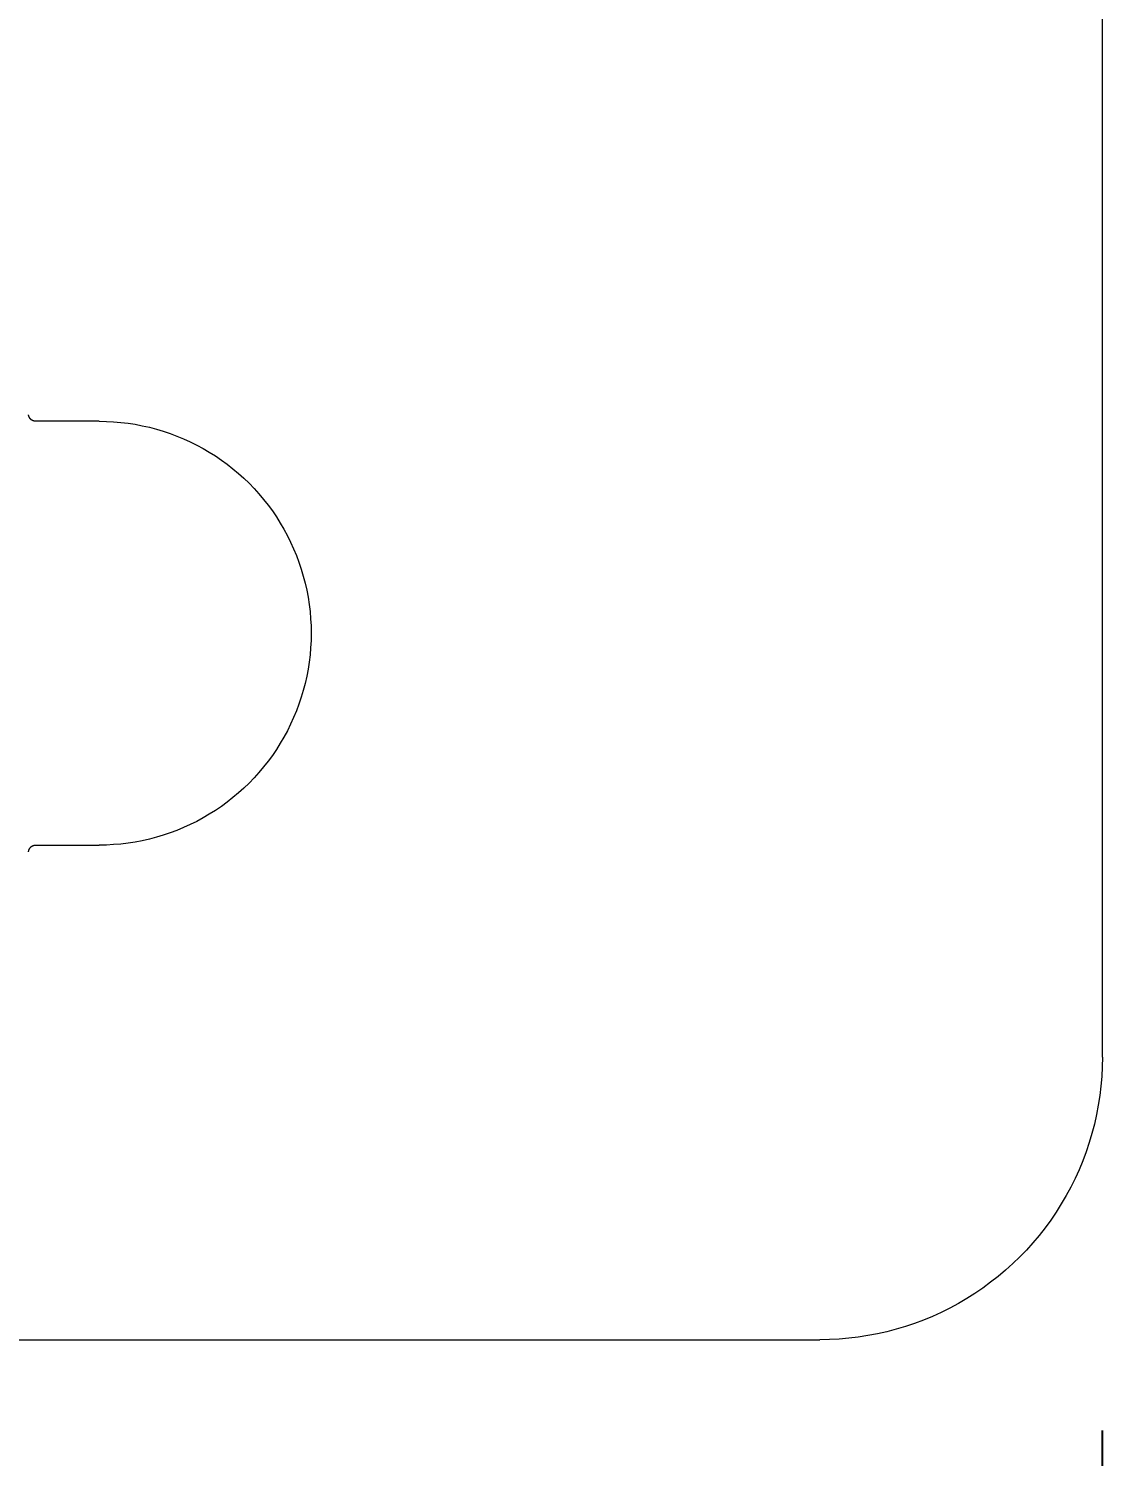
# Model space of a CAD drawing. Header units: inches. Extents: x -6 to 165, y -5 to 126.
# Drawn here: x 76.589 to 78.086, y 46.359 to 48.349 of the extents above; entities that cross this region are included whole.
import ezdxf

# ---------------------------------------------------------------- set-up
doc = ezdxf.new("R2010")
doc.units = ezdxf.units.IN
doc.header["$PDSIZE"] = -1
doc.layers.add('ZANO_R', color=7, linetype='Continuous', lineweight=0)
doc.layers.add('ZANO_W', color=1, linetype='Continuous', lineweight=0)
doc.styles.get("Standard").update_dxf_attribs({"font": 'arial.ttf'})
doc.dimstyles.new('amerykanie', dxfattribs={"dimtxt": 50, "dimasz": 50, "dimexe": 0.5, "dimexo": 0.5, "dimgap": 1, "dimtad": 1, "dimdec": 0, "dimzin": 0, "dimlunit": 5, "dimtxsty": 'Standard', "dimcen": 0.09, "dimclrd": 1, "dimclre": 1, "dimclrt": 1, "dimazin": 0, "dimtfac": 1, "dimtdec": 0, "dimtmove": 0, "dimatfit": 3, "dimfxl": 1, "dimtzin": 0, "dimarcsym": 1})

# ---------------------------------------------------------------- blocks, each defined once
blk = doc.blocks.new('*D364')
at = {"layer": 'Defpoints', "color": 0}
for p in [(3.7301, 46.9156), (78.0851, 46.8954), (78.0851, 39.8869)]:
    blk.add_point(p, dxfattribs=at)
at = {"layer": 'ZANO_W', "color": 1, "lineweight": -2}
for p, q in [((3.7301, 46.4156), (3.7301, 39.3869)), ((78.0851, 46.3954), (78.0851, 39.3869)), ((4.7301, 39.8869), (77.0851, 39.8869))]:
    blk.add_line(p, q, dxfattribs=at)
at = {"layer": 'ZANO_W', "color": 1}
for points in [[(4.7301, 40.0535), (4.7301, 39.7202), (3.7301, 39.8869)], [(77.0851, 39.7202), (77.0851, 40.0535), (78.0851, 39.8869)]]:
    blk.add_solid(points, dxfattribs=at)
at = {"layer": 'ZANO_W', "color": 1, "insert": (40.9076, 41.2276), "char_height": 1.625, "attachment_point": 5}
blk.add_mtext('74 3/8', dxfattribs=at)

msp = doc.modelspace()

# ---------------------------------------------------------------- linework, layer by layer
at = {"layer": 'ZANO_R'}
for p, q in [((78.08569, 46.91558), (78.08569, 63.85039)), ((76.58918, 47.81052), (76.58915, 47.81086)), ((76.58922, 47.81018), (76.58918, 47.81052)), ((76.58927, 47.80984), (76.58922, 47.81018)), ((76.58934, 47.8095), (76.58927, 47.80984)), ((76.58942, 47.80917), (76.58934, 47.8095)), ((76.5895, 47.80884), (76.58942, 47.80917)), ((76.58961, 47.80851), (76.5895, 47.80884)), ((76.58972, 47.80818), (76.58961, 47.80851)), ((76.58984, 47.80786), (76.58972, 47.80818)), ((76.58997, 47.80755), (76.58984, 47.80786)), ((76.59012, 47.80724), (76.58997, 47.80755)), ((76.59028, 47.80693), (76.59012, 47.80724)), ((76.59044, 47.80663), (76.59028, 47.80693)), ((76.59062, 47.80633), (76.59044, 47.80663)), ((76.59081, 47.80605), (76.59062, 47.80633)), ((76.591, 47.80576), (76.59081, 47.80605)), ((76.59121, 47.80549), (76.591, 47.80576)), ((76.59143, 47.80522), (76.59121, 47.80549)), ((76.59165, 47.80496), (76.59143, 47.80522)), ((76.59189, 47.80471), (76.59165, 47.80496)), ((76.59213, 47.80447), (76.59189, 47.80471)), ((76.59238, 47.80423), (76.59213, 47.80447)), ((76.59264, 47.80401), (76.59238, 47.80423)), ((76.59291, 47.80379), (76.59264, 47.80401)), ((76.59318, 47.80359), (76.59291, 47.80379)), ((76.59346, 47.80339), (76.59318, 47.80359)), ((76.59375, 47.8032), (76.59346, 47.80339)), ((76.59405, 47.80302), (76.59375, 47.8032)), ((76.59435, 47.80286), (76.59405, 47.80302)), ((76.59465, 47.8027), (76.59435, 47.80286)), ((76.59496, 47.80256), (76.59465, 47.8027)), ((76.59528, 47.80242), (76.59496, 47.80256)), ((76.5956, 47.8023), (76.59528, 47.80242)), ((76.59593, 47.80219), (76.5956, 47.8023)), ((76.59626, 47.80209), (76.59593, 47.80219)), ((76.59659, 47.802), (76.59626, 47.80209)), ((76.59692, 47.80192), (76.59659, 47.802)), ((76.59726, 47.80186), (76.59692, 47.80192)), ((76.5976, 47.8018), (76.59726, 47.80186)), ((76.59794, 47.80176), (76.5976, 47.8018)), ((76.59828, 47.80173), (76.59794, 47.80176)), ((76.59863, 47.80171), (76.59828, 47.80173)), ((76.59897, 47.80171), (76.59863, 47.80171)), ((76.68758, 47.80171), (76.59897, 47.80171)), ((76.68758, 47.80171), (76.69767, 47.80153)), ((76.69767, 47.80153), (76.70774, 47.80102)), ((76.70774, 47.80102), (76.71779, 47.80016)), ((76.71779, 47.80016), (76.7278, 47.79895)), ((76.7278, 47.79895), (76.73777, 47.79741)), ((76.73777, 47.79741), (76.74768, 47.79553)), ((76.74768, 47.79553), (76.75752, 47.79331)), ((76.75752, 47.79331), (76.76727, 47.79075)), ((76.76727, 47.79075), (76.77694, 47.78787)), ((76.77694, 47.78787), (76.7865, 47.78465)), ((76.7865, 47.78465), (76.79594, 47.78111)), ((76.79594, 47.78111), (76.80526, 47.77725)), ((76.80526, 47.77725), (76.81444, 47.77308)), ((76.81444, 47.77308), (76.82347, 47.76859)), ((76.82347, 47.76859), (76.83235, 47.7638)), ((76.83235, 47.7638), (76.84105, 47.7587)), ((76.84105, 47.7587), (76.84958, 47.75332)), ((76.84958, 47.75332), (76.85792, 47.74764)), ((76.85792, 47.74764), (76.86606, 47.74169)), ((76.86606, 47.74169), (76.87399, 47.73546)), ((76.87399, 47.73546), (76.8817, 47.72896)), ((76.8817, 47.72896), (76.88919, 47.7222)), ((76.88919, 47.7222), (76.89644, 47.71519)), ((76.89644, 47.71519), (76.90345, 47.70794)), ((76.90345, 47.70794), (76.91021, 47.70045)), ((76.91021, 47.70045), (76.91671, 47.69274)), ((76.91671, 47.69274), (76.92294, 47.68481)), ((76.92294, 47.68481), (76.92889, 47.67667)), ((76.92889, 47.67667), (76.93457, 47.66833)), ((76.93457, 47.66833), (76.93996, 47.6598)), ((76.93996, 47.6598), (76.94505, 47.6511)), ((76.94505, 47.6511), (76.94984, 47.64222)), ((76.94984, 47.64222), (76.95433, 47.63319)), ((76.95433, 47.63319), (76.9585, 47.62401)), ((76.9585, 47.62401), (76.96236, 47.61469)), ((76.96236, 47.61469), (76.9659, 47.60525)), ((76.9659, 47.60525), (76.96912, 47.59569)), ((76.96912, 47.59569), (76.972, 47.58602)), ((76.972, 47.58602), (76.97456, 47.57627)), ((76.97456, 47.57627), (76.97678, 47.56643)), ((76.97678, 47.56643), (76.97866, 47.55652)), ((76.97866, 47.55652), (76.98021, 47.54655)), ((76.98021, 47.54655), (76.98141, 47.53654)), ((76.98141, 47.53654), (76.98227, 47.52649)), ((76.98227, 47.52649), (76.98278, 47.51642)), ((76.98278, 47.51642), (76.98296, 47.50633)), ((76.98296, 47.50633), (76.98278, 47.49625)), ((76.98227, 47.48617), (76.98141, 47.47612)), ((76.98278, 47.49625), (76.98227, 47.48617)), ((76.98021, 47.46611), (76.97866, 47.45614)), ((76.98141, 47.47612), (76.98021, 47.46611)), ((76.97678, 47.44624), (76.97456, 47.4364)), ((76.97866, 47.45614), (76.97678, 47.44624)), ((76.972, 47.42664), (76.96912, 47.41698)), ((76.97456, 47.4364), (76.972, 47.42664)), ((76.96236, 47.39797), (76.9585, 47.38865)), ((76.9659, 47.40742), (76.96236, 47.39797)), ((76.96912, 47.41698), (76.9659, 47.40742)), ((76.95433, 47.37947), (76.94984, 47.37044)), ((76.9585, 47.38865), (76.95433, 47.37947)), ((76.94505, 47.36157), (76.93996, 47.35286)), ((76.94984, 47.37044), (76.94505, 47.36157)), ((76.93457, 47.34433), (76.92889, 47.33599)), ((76.93996, 47.35286), (76.93457, 47.34433)), ((76.91671, 47.31992), (76.91021, 47.31221)), ((76.92294, 47.32786), (76.91671, 47.31992)), ((76.92889, 47.33599), (76.92294, 47.32786)), ((76.90345, 47.30472), (76.89644, 47.29747)), ((76.91021, 47.31221), (76.90345, 47.30472)), ((76.8817, 47.2837), (76.87399, 47.27721)), ((76.88919, 47.29046), (76.8817, 47.2837)), ((76.89644, 47.29747), (76.88919, 47.29046)), ((76.84958, 47.25934), (76.84105, 47.25396)), ((76.85792, 47.26502), (76.84958, 47.25934)), ((76.86606, 47.27098), (76.85792, 47.26502)), ((76.87399, 47.27721), (76.86606, 47.27098)), ((76.81444, 47.23959), (76.80526, 47.23541)), ((76.82347, 47.24407), (76.81444, 47.23959)), ((76.83235, 47.24886), (76.82347, 47.24407)), ((76.84105, 47.25396), (76.83235, 47.24886)), ((76.75752, 47.21935), (76.74768, 47.21713)), ((76.76727, 47.22191), (76.75752, 47.21935)), ((76.77694, 47.2248), (76.76727, 47.22191)), ((76.7865, 47.22801), (76.77694, 47.2248)), ((76.79594, 47.23155), (76.7865, 47.22801)), ((76.80526, 47.23541), (76.79594, 47.23155)), ((76.58915, 47.2018), (76.58918, 47.20214)), ((76.58918, 47.20214), (76.58922, 47.20248)), ((76.58922, 47.20248), (76.58927, 47.20282)), ((76.58927, 47.20282), (76.58934, 47.20316)), ((76.58934, 47.20316), (76.58942, 47.20349)), ((76.58942, 47.20349), (76.5895, 47.20382)), ((76.5895, 47.20382), (76.58961, 47.20415)), ((76.58961, 47.20415), (76.58972, 47.20448)), ((76.58972, 47.20448), (76.58984, 47.2048)), ((76.58984, 47.2048), (76.58997, 47.20512)), ((76.58997, 47.20512), (76.59012, 47.20543)), ((76.59012, 47.20543), (76.59028, 47.20573)), ((76.59028, 47.20573), (76.59044, 47.20603)), ((76.59044, 47.20603), (76.59062, 47.20633)), ((76.59062, 47.20633), (76.59081, 47.20662)), ((76.59081, 47.20662), (76.591, 47.2069)), ((76.591, 47.2069), (76.59121, 47.20717)), ((76.59121, 47.20717), (76.59143, 47.20744)), ((76.59143, 47.20744), (76.59165, 47.2077)), ((76.59165, 47.2077), (76.59189, 47.20795)), ((76.59189, 47.20795), (76.59213, 47.20819)), ((76.59213, 47.20819), (76.59238, 47.20843)), ((76.59238, 47.20843), (76.59264, 47.20865)), ((76.59264, 47.20865), (76.59291, 47.20887)), ((76.59291, 47.20887), (76.59318, 47.20908)), ((76.59318, 47.20908), (76.59346, 47.20927)), ((76.59346, 47.20927), (76.59375, 47.20946)), ((76.59375, 47.20946), (76.59405, 47.20964)), ((76.59405, 47.20964), (76.59435, 47.2098)), ((76.59435, 47.2098), (76.59465, 47.20996)), ((76.59465, 47.20996), (76.59496, 47.21011)), ((76.59496, 47.21011), (76.59528, 47.21024)), ((76.59528, 47.21024), (76.5956, 47.21036)), ((76.5956, 47.21036), (76.59593, 47.21047)), ((76.59593, 47.21047), (76.59626, 47.21058)), ((76.59626, 47.21058), (76.59659, 47.21066)), ((76.59659, 47.21066), (76.59692, 47.21074)), ((76.59692, 47.21074), (76.59726, 47.21081)), ((76.59726, 47.21081), (76.5976, 47.21086)), ((76.5976, 47.21086), (76.59794, 47.2109)), ((76.59794, 47.2109), (76.59828, 47.21093)), ((76.59828, 47.21093), (76.59863, 47.21095)), ((76.59863, 47.21095), (76.59897, 47.21096)), ((76.59897, 47.21096), (76.68758, 47.21096)), ((76.69767, 47.21113), (76.68758, 47.21096)), ((76.70774, 47.21165), (76.69767, 47.21113)), ((76.71779, 47.21251), (76.70774, 47.21165)), ((76.7278, 47.21371), (76.71779, 47.21251)), ((76.73777, 47.21525), (76.7278, 47.21371)), ((76.74768, 47.21713), (76.73777, 47.21525)), ((78.08546, 46.90214), (78.08477, 46.88871)), ((78.08569, 46.91558), (78.08546, 46.90214)), ((78.08477, 46.88871), (78.08362, 46.87531)), ((78.08202, 46.86196), (78.07996, 46.84867)), ((78.08362, 46.87531), (78.08202, 46.86196)), ((78.07996, 46.84867), (78.07745, 46.83545)), ((78.07449, 46.82234), (78.07108, 46.80933)), ((78.07745, 46.83545), (78.07449, 46.82234)), ((78.07108, 46.80933), (78.06723, 46.79644)), ((78.06295, 46.7837), (78.05823, 46.7711)), ((78.06723, 46.79644), (78.06295, 46.7837)), ((78.05823, 46.7711), (78.05308, 46.75868)), ((78.04752, 46.74644), (78.04153, 46.73439)), ((78.05308, 46.75868), (78.04752, 46.74644)), ((78.03514, 46.72256), (78.02835, 46.71095)), ((78.04153, 46.73439), (78.03514, 46.72256)), ((78.02835, 46.71095), (78.02117, 46.69958)), ((78.0136, 46.68847), (78.00566, 46.67761)), ((78.02117, 46.69958), (78.0136, 46.68847)), ((77.99736, 46.66704), (77.98869, 46.65675)), ((78.00566, 46.67761), (77.99736, 46.66704)), ((77.97968, 46.64677), (77.97034, 46.6371)), ((77.98869, 46.65675), (77.97968, 46.64677)), ((77.96067, 46.62776), (77.95068, 46.61875)), ((77.97034, 46.6371), (77.96067, 46.62776)), ((77.92982, 46.60177), (77.91897, 46.59383)), ((77.9404, 46.61008), (77.92982, 46.60177)), ((77.95068, 46.61875), (77.9404, 46.61008)), ((77.90785, 46.58627), (77.89648, 46.57908)), ((77.91897, 46.59383), (77.90785, 46.58627)), ((77.87304, 46.5659), (77.861, 46.55992)), ((77.88488, 46.57229), (77.87304, 46.5659)), ((77.89648, 46.57908), (77.88488, 46.57229)), ((77.82374, 46.54449), (77.811, 46.5402)), ((77.83633, 46.54921), (77.82374, 46.54449)), ((77.84876, 46.55435), (77.83633, 46.54921)), ((77.861, 46.55992), (77.84876, 46.55435)), ((77.7053, 46.52198), (77.69186, 46.52175)), ((77.71873, 46.52267), (77.7053, 46.52198)), ((77.73213, 46.52381), (77.71873, 46.52267)), ((77.74548, 46.52542), (77.73213, 46.52381)), ((77.75877, 46.52748), (77.74548, 46.52542)), ((77.77198, 46.52999), (77.75877, 46.52748)), ((77.7851, 46.53295), (77.77198, 46.52999)), ((77.79811, 46.53635), (77.7851, 46.53295)), ((77.811, 46.5402), (77.79811, 46.53635)), ((76.27406, 46.52175), (77.69186, 46.52175))]:
    msp.add_line(p, q, dxfattribs=at)

# ---------------------------------------------------------------- dimensions: what is measured, and where the dimension line sits
at = {"layer": 'ZANO_W'}
dim = msp.add_linear_dim(base=(78.08511, 39.88687), p1=(3.73008, 46.91558), p2=(78.08511, 46.89542), dimstyle='amerykanie', override={"dimtxt": 1.625, "dimasz": 1, "dimgap": 0.5, "dimdec": 4, "dimaunit": 1, "dimadec": 1, "dimtdec": 4, "dimtmove": 1, "dimfrac": 2}, dxfattribs=at)
dim.commit()
dim.dimension.update_dxf_attribs({"geometry": '*D364', "text_midpoint": (40.90759, 41.22764)})

doc.saveas('drawing.dxf')
